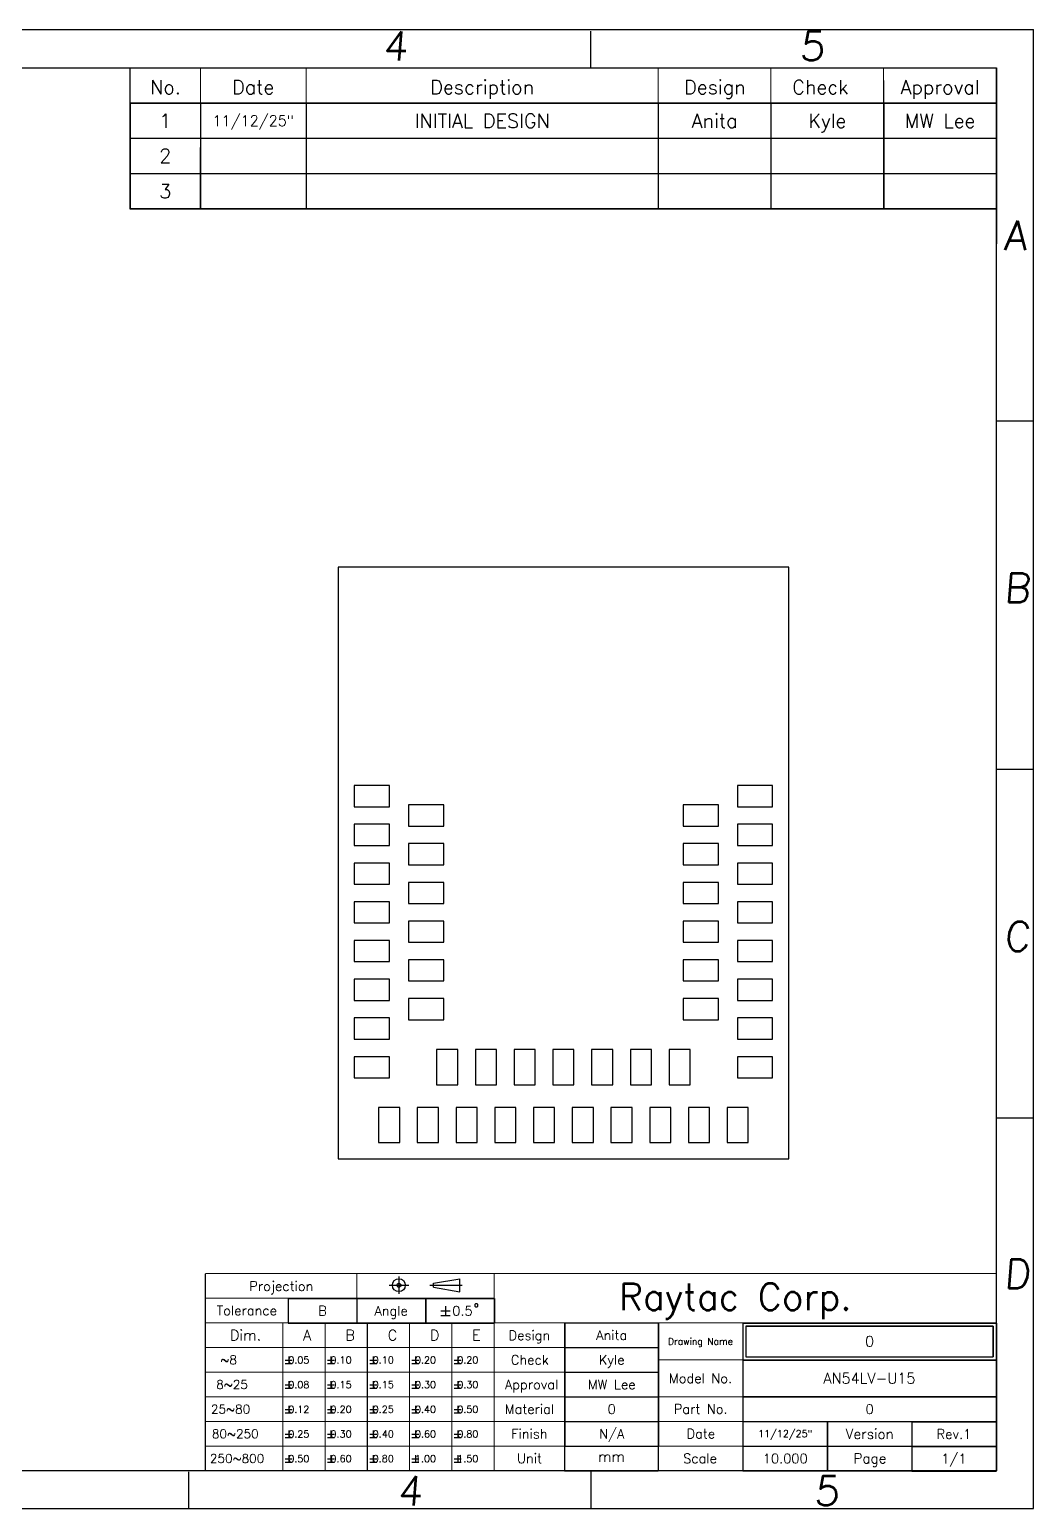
# Model space of a CAD drawing. Header units: millimetres. Extents: x 0 to 297, y 0 to 210.
# Drawn here: x 154.5 to 297, y 0 to 210 of the extents above; entities that cross this region are included whole.
import ezdxf

# ---------------------------------------------------------------- set-up
doc = ezdxf.new("R2010")
doc.units = ezdxf.units.MM
doc.header["$LTSCALE"] = 16.335
doc.linetypes.add('CENTER', pattern=[0.6, 0.375, -0.075, 0.075, -0.075])
doc.layers.get('0').update_dxf_attribs({"linetype": 'CONTINUOUS'})
doc.layers.add('DEFAULT_1', color=7, linetype='CENTER')
doc.styles.get("Standard").update_dxf_attribs({"font": 'romans.ttf'})

msp = doc.modelspace()

# ---------------------------------------------------------------- linework, layer by layer
at = {"color": 7, "linetype": 'Continuous'}
for p, q in [((0, 210), (297, 210)), ((297, 0), (297, 210)), ((234.173, 204.558), (234.173, 209.751)), ((168.763, 204.583), (291.763, 204.583)), ((291.763, 204.583), (291.763, 179.583)), ((168.741, 199.557), (291.741, 199.557)), ((168.741, 199.557), (168.741, 184.557)), ((168.763, 199.583), (291.763, 199.583)), ((178.741, 199.557), (178.741, 184.557)), ((193.741, 199.557), (193.741, 184.557)), ((243.741, 199.557), (243.741, 184.557)), ((259.741, 199.557), (259.741, 184.557)), ((275.741, 199.557), (275.741, 184.557)), ((291.741, 199.557), (291.741, 184.557)), ((168.741, 194.557), (291.741, 194.557)), ((168.763, 194.583), (291.763, 194.583)), ((168.741, 189.557), (291.741, 189.557)), ((168.763, 189.583), (291.763, 189.583)), ((168.741, 184.557), (291.741, 184.557)), ((168.763, 184.583), (291.763, 184.583)), ((291.734, 154.454), (297, 154.454)), ((198.272, 133.649), (198.272, 49.649)), ((262.272, 133.649), (198.272, 133.649)), ((262.272, 49.649), (262.272, 133.649)), ((291.734, 104.953), (297, 104.953)), ((200.572, 102.649), (200.572, 99.649)), ((205.572, 102.649), (200.572, 102.649)), ((205.572, 99.649), (205.572, 102.649)), ((259.972, 102.649), (254.972, 102.649)), ((254.972, 102.649), (254.972, 99.649)), ((259.972, 99.649), (259.972, 102.649)), ((200.572, 99.649), (205.572, 99.649)), ((208.272, 99.899), (208.272, 96.899)), ((213.272, 99.899), (208.272, 99.899)), ((213.272, 96.899), (213.272, 99.899)), ((252.272, 99.899), (247.272, 99.899)), ((247.272, 99.899), (247.272, 96.899)), ((252.272, 96.899), (252.272, 99.899)), ((254.972, 99.649), (259.972, 99.649)), ((200.572, 97.149), (200.572, 94.149)), ((205.572, 97.149), (200.572, 97.149)), ((205.572, 94.149), (205.572, 97.149)), ((208.272, 96.899), (213.272, 96.899)), ((247.272, 96.899), (252.272, 96.899)), ((259.972, 97.149), (254.972, 97.149)), ((254.972, 97.149), (254.972, 94.149)), ((259.972, 94.149), (259.972, 97.149)), ((200.572, 94.149), (205.572, 94.149)), ((208.272, 94.399), (208.272, 91.399)), ((213.272, 94.399), (208.272, 94.399)), ((213.272, 91.399), (213.272, 94.399)), ((252.272, 94.399), (247.272, 94.399)), ((247.272, 94.399), (247.272, 91.399)), ((252.272, 91.399), (252.272, 94.399)), ((254.972, 94.149), (259.972, 94.149)), ((200.572, 91.649), (200.572, 88.649)), ((205.572, 91.649), (200.572, 91.649)), ((205.572, 88.649), (205.572, 91.649)), ((208.272, 91.399), (213.272, 91.399)), ((247.272, 91.399), (252.272, 91.399)), ((259.972, 91.649), (254.972, 91.649)), ((254.972, 91.649), (254.972, 88.649)), ((259.972, 88.649), (259.972, 91.649)), ((200.572, 88.649), (205.572, 88.649)), ((208.272, 88.899), (208.272, 85.899)), ((213.272, 88.899), (208.272, 88.899)), ((213.272, 85.899), (213.272, 88.899)), ((252.272, 88.899), (247.272, 88.899)), ((247.272, 88.899), (247.272, 85.899)), ((252.272, 85.899), (252.272, 88.899)), ((254.972, 88.649), (259.972, 88.649)), ((200.572, 86.149), (200.572, 83.149)), ((205.572, 86.149), (200.572, 86.149)), ((205.572, 83.149), (205.572, 86.149)), ((259.972, 86.149), (254.972, 86.149)), ((254.972, 86.149), (254.972, 83.149)), ((259.972, 83.149), (259.972, 86.149)), ((208.272, 85.899), (213.272, 85.899)), ((247.272, 85.899), (252.272, 85.899)), ((200.572, 83.149), (205.572, 83.149)), ((208.272, 83.399), (208.272, 80.399)), ((213.272, 83.399), (208.272, 83.399)), ((213.272, 80.399), (213.272, 83.399)), ((252.272, 83.399), (247.272, 83.399)), ((247.272, 83.399), (247.272, 80.399)), ((252.272, 80.399), (252.272, 83.399)), ((254.972, 83.149), (259.972, 83.149)), ((200.572, 80.649), (200.572, 77.649)), ((205.572, 80.649), (200.572, 80.649)), ((205.572, 77.649), (205.572, 80.649)), ((208.272, 80.399), (213.272, 80.399)), ((247.272, 80.399), (252.272, 80.399)), ((259.972, 80.649), (254.972, 80.649)), ((254.972, 80.649), (254.972, 77.649)), ((259.972, 77.649), (259.972, 80.649)), ((208.272, 77.899), (208.272, 74.899)), ((213.272, 77.899), (208.272, 77.899)), ((213.272, 74.899), (213.272, 77.899)), ((252.272, 77.899), (247.272, 77.899)), ((247.272, 77.899), (247.272, 74.899)), ((252.272, 74.899), (252.272, 77.899)), ((200.572, 77.649), (205.572, 77.649)), ((254.972, 77.649), (259.972, 77.649)), ((200.572, 75.149), (200.572, 72.149)), ((205.572, 75.149), (200.572, 75.149)), ((205.572, 72.149), (205.572, 75.149)), ((208.272, 74.899), (213.272, 74.899)), ((247.272, 74.899), (252.272, 74.899)), ((259.972, 75.149), (254.972, 75.149)), ((254.972, 75.149), (254.972, 72.149)), ((259.972, 72.149), (259.972, 75.149)), ((200.572, 72.149), (205.572, 72.149)), ((208.272, 72.399), (208.272, 69.399)), ((213.272, 72.399), (208.272, 72.399)), ((213.272, 69.399), (213.272, 72.399)), ((252.272, 72.399), (247.272, 72.399)), ((247.272, 72.399), (247.272, 69.399)), ((252.272, 69.399), (252.272, 72.399)), ((254.972, 72.149), (259.972, 72.149)), ((200.572, 69.649), (200.572, 66.649)), ((205.572, 69.649), (200.572, 69.649)), ((205.572, 66.649), (205.572, 69.649)), ((208.272, 69.399), (213.272, 69.399)), ((247.272, 69.399), (252.272, 69.399)), ((259.972, 69.649), (254.972, 69.649)), ((254.972, 69.649), (254.972, 66.649)), ((259.972, 66.649), (259.972, 69.649)), ((200.572, 66.649), (205.572, 66.649)), ((215.272, 65.149), (212.272, 65.149)), ((212.272, 65.149), (212.272, 60.149)), ((215.272, 60.149), (215.272, 65.149)), ((220.772, 65.149), (217.772, 65.149)), ((217.772, 65.149), (217.772, 60.149)), ((220.772, 60.149), (220.772, 65.149)), ((226.272, 65.149), (223.272, 65.149)), ((223.272, 65.149), (223.272, 60.149)), ((226.272, 60.149), (226.272, 65.149)), ((231.772, 65.149), (228.772, 65.149)), ((228.772, 65.149), (228.772, 60.149)), ((231.772, 60.149), (231.772, 65.149)), ((237.272, 65.149), (234.272, 65.149)), ((234.272, 65.149), (234.272, 60.149)), ((237.272, 60.149), (237.272, 65.149)), ((242.772, 65.149), (239.772, 65.149)), ((239.772, 65.149), (239.772, 60.149)), ((242.772, 60.149), (242.772, 65.149)), ((248.272, 65.149), (245.272, 65.149)), ((245.272, 65.149), (245.272, 60.149)), ((248.272, 60.149), (248.272, 65.149)), ((254.972, 66.649), (259.972, 66.649)), ((200.572, 64.149), (200.572, 61.149)), ((205.572, 64.149), (200.572, 64.149)), ((205.572, 61.149), (205.572, 64.149)), ((259.973, 64.149), (254.973, 64.149)), ((254.973, 64.149), (254.973, 61.149)), ((259.973, 61.149), (259.973, 64.149)), ((200.572, 61.149), (205.572, 61.149)), ((254.973, 61.149), (259.973, 61.149)), ((212.272, 60.149), (215.272, 60.149)), ((217.772, 60.149), (220.772, 60.149)), ((223.272, 60.149), (226.272, 60.149)), ((228.772, 60.149), (231.772, 60.149)), ((234.272, 60.149), (237.272, 60.149)), ((239.772, 60.149), (242.772, 60.149)), ((245.272, 60.149), (248.272, 60.149)), ((207.022, 56.949), (204.022, 56.949)), ((204.022, 56.949), (204.022, 51.949)), ((207.022, 51.949), (207.022, 56.949)), ((212.522, 56.949), (209.522, 56.949)), ((209.522, 56.949), (209.522, 51.949)), ((212.522, 51.949), (212.522, 56.949)), ((218.022, 56.949), (215.022, 56.949)), ((215.022, 56.949), (215.022, 51.949)), ((218.022, 51.949), (218.022, 56.949)), ((223.522, 56.949), (220.522, 56.949)), ((220.522, 56.949), (220.522, 51.949)), ((223.522, 51.949), (223.522, 56.949)), ((229.022, 56.949), (226.022, 56.949)), ((226.022, 56.949), (226.022, 51.949)), ((229.022, 51.949), (229.022, 56.949)), ((234.522, 56.949), (231.522, 56.949)), ((231.522, 56.949), (231.522, 51.949)), ((234.522, 51.949), (234.522, 56.949)), ((240.022, 56.949), (237.022, 56.949)), ((237.022, 56.949), (237.022, 51.949)), ((240.022, 51.949), (240.022, 56.949)), ((245.522, 56.949), (242.522, 56.949)), ((242.522, 56.949), (242.522, 51.949)), ((245.522, 51.949), (245.522, 56.949)), ((251.022, 56.949), (248.022, 56.949)), ((248.022, 56.949), (248.022, 51.949)), ((251.022, 51.949), (251.022, 56.949)), ((256.522, 56.949), (253.522, 56.949)), ((253.522, 56.949), (253.522, 51.949)), ((256.522, 51.949), (256.522, 56.949)), ((291.734, 55.452), (297, 55.452)), ((204.022, 51.949), (207.022, 51.949)), ((209.522, 51.949), (212.522, 51.949)), ((215.022, 51.949), (218.022, 51.949)), ((220.522, 51.949), (223.522, 51.949)), ((226.022, 51.949), (229.022, 51.949)), ((231.522, 51.949), (234.522, 51.949)), ((237.022, 51.949), (240.022, 51.949)), ((242.522, 51.949), (245.522, 51.949)), ((248.022, 51.949), (251.022, 51.949)), ((253.522, 51.949), (256.522, 51.949)), ((198.272, 49.649), (262.272, 49.649)), ((211.823, 31.981), (215.542, 32.61)), ((211.823, 31.409), (211.823, 31.981)), ((215.542, 30.779), (215.542, 32.61)), ((191.19, 29.827), (220.44, 29.827)), ((191.19, 29.827), (191.19, 26.327)), ((191.193, 29.823), (200.943, 29.823)), ((191.193, 29.823), (191.193, 26.323)), ((200.94, 29.827), (200.94, 26.327)), ((200.943, 29.823), (200.943, 26.323)), ((210.69, 29.827), (210.69, 26.327)), ((210.723, 29.808), (220.473, 29.808)), ((210.723, 29.808), (210.723, 26.308)), ((211.823, 31.409), (215.542, 30.779)), ((220.473, 29.808), (220.473, 26.308)), ((212.845, 28.058), (214.195, 28.058)), ((212.845, 27.383), (214.195, 27.383)), ((213.52, 28.733), (213.52, 27.383)), ((191.19, 26.327), (220.44, 26.327)), ((191.193, 26.323), (200.943, 26.323)), ((210.723, 26.308), (220.473, 26.308)), ((230.441, 26.344), (243.741, 26.344)), ((230.441, 26.344), (230.441, 5.344)), ((230.48, 26.347), (243.78, 26.347)), ((230.48, 26.347), (230.48, 8.847)), ((243.741, 26.344), (243.741, 5.344)), ((243.78, 26.347), (243.78, 8.847)), ((255.756, 26.325), (291.756, 26.325)), ((255.756, 26.325), (255.756, 5.325)), ((256.184, 25.898), (291.284, 25.898)), ((256.184, 25.898), (256.184, 21.548)), ((291.284, 25.898), (256.184, 25.898)), ((256.184, 25.898), (256.184, 21.548)), ((291.284, 25.898), (291.284, 21.548)), ((291.284, 21.548), (291.284, 25.898)), ((291.756, 26.325), (291.756, 5.325)), ((190.763, 21.063), (191.763, 21.063)), ((191.263, 21.563), (191.263, 20.563)), ((196.763, 21.063), (197.763, 21.063)), ((197.263, 21.563), (197.263, 20.563)), ((202.763, 21.063), (203.763, 21.063)), ((203.263, 21.563), (203.263, 20.563)), ((208.763, 21.063), (209.763, 21.063)), ((209.263, 21.563), (209.263, 20.563)), ((214.763, 21.063), (215.763, 21.063)), ((215.263, 21.563), (215.263, 20.563)), ((230.441, 22.844), (243.741, 22.844)), ((230.48, 22.847), (243.78, 22.847)), ((255.721, 21.093), (291.721, 21.093)), ((255.721, 21.093), (255.721, 15.873)), ((255.756, 21.075), (291.756, 21.075)), ((256.184, 21.548), (291.284, 21.548)), ((256.184, 21.548), (291.284, 21.548)), ((291.721, 21.093), (291.721, 15.873)), ((190.763, 20.563), (191.763, 20.563)), ((196.763, 20.563), (197.763, 20.563)), ((202.763, 20.563), (203.763, 20.563)), ((208.763, 20.563), (209.763, 20.563)), ((214.763, 20.563), (215.763, 20.563)), ((230.441, 19.344), (243.741, 19.344)), ((230.48, 19.347), (243.78, 19.347)), ((190.763, 17.563), (191.763, 17.563)), ((190.763, 17.063), (191.763, 17.063)), ((191.263, 18.063), (191.263, 17.063)), ((196.763, 17.563), (197.763, 17.563)), ((196.763, 17.063), (197.763, 17.063)), ((197.263, 18.063), (197.263, 17.063)), ((202.763, 17.563), (203.763, 17.563)), ((202.763, 17.063), (203.763, 17.063)), ((203.263, 18.063), (203.263, 17.063)), ((208.763, 17.563), (209.763, 17.563)), ((208.763, 17.063), (209.763, 17.063)), ((209.263, 18.063), (209.263, 17.063)), ((214.763, 17.563), (215.763, 17.563)), ((214.763, 17.063), (215.763, 17.063)), ((215.263, 18.063), (215.263, 17.063)), ((230.441, 15.844), (243.741, 15.844)), ((230.48, 15.847), (243.78, 15.847)), ((255.721, 15.873), (291.721, 15.873)), ((255.739, 15.846), (291.739, 15.846)), ((255.739, 15.846), (255.739, 12.346)), ((255.756, 15.825), (291.756, 15.825)), ((291.739, 15.846), (291.739, 12.346)), ((190.763, 14.063), (191.763, 14.063)), ((190.763, 13.563), (191.763, 13.563)), ((191.263, 14.563), (191.263, 13.563)), ((196.763, 14.063), (197.763, 14.063)), ((196.763, 13.563), (197.763, 13.563)), ((197.263, 14.563), (197.263, 13.563)), ((202.763, 14.063), (203.763, 14.063)), ((202.763, 13.563), (203.763, 13.563)), ((203.263, 14.563), (203.263, 13.563)), ((208.763, 14.063), (209.763, 14.063)), ((208.763, 13.563), (209.763, 13.563)), ((209.263, 14.563), (209.263, 13.563)), ((214.763, 14.063), (215.763, 14.063)), ((214.763, 13.563), (215.763, 13.563)), ((215.263, 14.563), (215.263, 13.563)), ((190.763, 10.563), (191.763, 10.563)), ((191.263, 11.063), (191.263, 10.063)), ((196.763, 10.563), (197.763, 10.563)), ((197.263, 11.063), (197.263, 10.063)), ((202.763, 10.563), (203.763, 10.563)), ((203.263, 11.063), (203.263, 10.063)), ((208.763, 10.563), (209.763, 10.563)), ((209.263, 11.063), (209.263, 10.063)), ((214.763, 10.563), (215.763, 10.563)), ((215.263, 11.063), (215.263, 10.063)), ((230.441, 12.344), (243.741, 12.344)), ((230.48, 12.347), (243.78, 12.347)), ((255.739, 12.346), (291.739, 12.346)), ((255.756, 12.325), (291.756, 12.325)), ((255.765, 12.345), (267.765, 12.345)), ((255.765, 12.345), (255.765, 5.345)), ((267.756, 12.325), (267.756, 5.325)), ((267.765, 12.345), (267.765, 5.345)), ((279.718, 12.307), (291.718, 12.307)), ((279.718, 12.307), (279.718, 5.307)), ((279.756, 12.325), (279.756, 5.325)), ((291.718, 12.307), (291.718, 5.307)), ((190.763, 10.063), (191.763, 10.063)), ((196.763, 10.063), (197.763, 10.063)), ((202.763, 10.063), (203.763, 10.063)), ((208.763, 10.063), (209.763, 10.063)), ((214.763, 10.063), (215.763, 10.063)), ((230.441, 8.844), (243.741, 8.844)), ((230.48, 8.847), (243.78, 8.847)), ((255.756, 8.825), (291.756, 8.825)), ((255.765, 8.845), (267.765, 8.845)), ((279.718, 8.807), (291.718, 8.807)), ((190.763, 7.063), (191.763, 7.063)), ((190.763, 6.563), (191.763, 6.563)), ((191.263, 7.563), (191.263, 6.563)), ((196.763, 7.063), (197.763, 7.063)), ((196.763, 6.563), (197.763, 6.563)), ((197.263, 7.563), (197.263, 6.563)), ((202.763, 7.063), (203.763, 7.063)), ((202.763, 6.563), (203.763, 6.563)), ((203.263, 7.563), (203.263, 6.563)), ((208.763, 7.063), (209.763, 7.063)), ((208.763, 6.563), (209.763, 6.563)), ((209.263, 7.563), (209.263, 6.563)), ((214.763, 7.063), (215.763, 7.063)), ((214.763, 6.563), (215.763, 6.563)), ((215.263, 7.563), (215.263, 6.563)), ((177.058, 5.192), (177.058, 0)), ((230.441, 5.344), (243.741, 5.344)), ((234.173, 5.192), (234.173, 0)), ((255.756, 5.325), (291.756, 5.325)), ((255.765, 5.345), (267.765, 5.345)), ((279.718, 5.307), (291.718, 5.307)), ((0, 0), (297, 0))]:
    msp.add_line(p, q, dxfattribs=at)
for points, const_width in [([(5.266, 204.558), (291.734, 204.558)], 0.2), ([(168.734, 204.558), (168.737, 184.485)], 0.15), ([(178.717, 184.521), (178.734, 204.558)], 0.15), ([(193.75, 184.554), (193.734, 204.558)], 0.15), ([(243.734, 204.558), (243.729, 184.494)], 0.15), ([(259.734, 204.558), (259.727, 184.534)], 0.15), ([(275.734, 204.558), (275.741, 184.495)], 0.15), ([(291.734, 204.558), (291.734, 5.348)], 0.2), ([(168.734, 199.558), (291.734, 199.558)], 0.15), ([(168.734, 194.558), (291.734, 194.558)], 0.15), ([(168.734, 189.558), (291.734, 189.558)], 0.15), ([(168.734, 184.558), (291.734, 184.558)], 0.15), ([(179.434, 33.348), (291.734, 33.348)], 0.15), ([(179.434, 5.348), (179.434, 33.348)], 0.15), ([(200.934, 26.348), (200.934, 33.348)], 0.15), ([(220.434, 5.348), (220.434, 33.348)], 0.15), ([(179.434, 29.848), (220.43, 29.848)], 0.15), ([(191.184, 26.348), (191.184, 29.848)], 0.15), ([(210.684, 26.348), (210.684, 29.848)], 0.15), ([(179.434, 26.348), (291.734, 26.348)], 0.15), ([(190.434, 5.348), (190.434, 26.348)], 0.15), ([(196.434, 26.348), (196.434, 5.348)], 0.15), ([(202.434, 26.348), (202.434, 5.348)], 0.15), ([(208.434, 26.348), (208.434, 5.348)], 0.15), ([(214.434, 26.348), (214.434, 5.348)], 0.15), ([(230.434, 5.348), (230.434, 26.348)], 0.15), ([(243.734, 5.348), (243.734, 26.348)], 0.15), ([(255.734, 5.348), (255.734, 26.348)], 0.15), ([(179.434, 22.848), (243.734, 22.848)], 0.15), ([(243.734, 21.098), (291.734, 21.098)], 0.15), ([(179.434, 19.348), (243.734, 19.348)], 0.15), ([(179.434, 15.848), (291.734, 15.848)], 0.15), ([(179.434, 12.348), (291.734, 12.348)], 0.15), ([(267.734, 5.348), (267.734, 12.348)], 0.15), ([(279.734, 5.348), (279.734, 12.348)], 0.15), ([(291.734, 8.848), (179.434, 8.848)], 0.15), ([(291.734, 5.348), (5.266, 5.348)], 0.2)]:
    msp.add_lwpolyline(points, dxfattribs=dict(at, const_width=const_width))
msp.add_lwpolyline([(217.676, 28.958), (217.676, 28.733), (217.789, 28.621), (218.014, 28.621), (218.126, 28.733), (218.126, 28.958), (218.014, 29.071), (217.789, 29.071), (217.676, 28.958)], dxfattribs=at)
for radius in [0.915, 0.288]:
    msp.add_circle((206.909, 31.695), radius, dxfattribs=at)
at = {"layer": 'DEFAULT_1', "color": 7, "linetype": 'CENTER'}
for p, q in [((205.508, 31.695), (208.329, 31.695)), ((206.909, 32.936), (206.909, 30.453)), ((211.305, 31.695), (215.911, 31.695))]:
    msp.add_line(p, q, dxfattribs=at)

# ---------------------------------------------------------------- texts
at = {"color": 7, "linetype": 'Continuous', "line_spacing_factor": 0.9}
for s, insert, char_height, width, attachment_point in [('\\Q5.0;4', (204.577, 209.747), 4.15, 5.97957, 1), ('\\Q5.0;5', (263.769, 209.747), 4.15, 5.97957, 1), ('No.', (173.762, 202.813), 2, 4.92473, 2), ('Date', (186.227, 202.813), 2, 6.75986, 2), ('Description', (218.734, 202.813), 2, 16.65233, 2), ('Design', (251.775, 202.813), 2, 9.84946, 2), ('Check', (266.745, 202.813), 2, 9.33333, 2), ('Approval', (283.741, 202.813), 2, 12.6595, 2), ('1', (173.741, 198.057), 2, 1.92115, 2), ('11/12/25"', (186.241, 197.807), 1.5, 12.83871, 2), ('INITIAL DESIGN', (218.741, 198.057), 2, 22.05735, 2), ('Anita', (251.741, 198.057), 2, 7.36201, 2), ('Kyle', (267.741, 198.057), 2, 6.19355, 2), ('MW Lee', (283.741, 198.057), 2, 11.64158, 2), ('2', (173.741, 193.057), 2, 1.92115, 2), ('3', (173.741, 188.057), 2, 1.92115, 2), ('\\Q5.0;A', (292.787, 182.827), 4.15, 5.39946, 1), ('\\Q5.0;B', (292.787, 132.8), 4.15, 7.45215, 1), ('\\Q5.0;C', (292.787, 83.299), 4.15, 7.45215, 1), ('\\Q5.0;D', (292.787, 35.378), 4.15, 6.29194, 1), ('Projection', (190.218, 32.238), 1.35, 10.25806, 2), ('Raytac Corp.', (254.682, 31.963), 3.8, 38.87168, 2), ('Tolerance', (185.323, 28.773), 1.35, 9.65323, 2), ('B', (196.068, 28.748), 1.35, 1.61613, 2), ('Angle', (205.811, 28.74), 1.35, 5.34677, 2), ('{\\ftxt;\\W0.0001;\\H0.0001;\\~}{\\ftxt;\\W1.3333333333;\\H1.35; }{\\ftxt;\\W0.0001;\\H0.0001;\\~}0.5{\\ftxt;\\W0.0001;\\H0.0001;\\~}{\\ftxt;\\W0.6666666667;\\H1.35; }{\\ftxt;\\W0.0001;\\H0.0001;\\~}', (215.598, 28.733), 1.35, 8.93468, 2), ('Dim.', (182.93, 25.347), 1.5, 5, 1), ('A', (193.315, 25.347), 1.5, 1.30108, 1), ('B', (199.315, 25.347), 1.5, 1.7957, 1), ('C', (205.315, 25.347), 1.5, 1.7957, 1), ('D', (211.315, 25.347), 1.5, 1.51613, 1), ('E', (217.315, 25.347), 1.5, 1.37097, 1), ('Design', (225.437, 25.256), 1.35, 6.64839, 2), ('Anita', (237.13, 25.272), 1.35, 4.96935, 2), ('Drawing Name', (249.73, 24.193), 0.95, 10.56918, 2), ('0 ', (273.734, 24.473), 1.5, 2.95699, 2), ('   ~8', (178.982, 21.722), 1.25, 6.48746, 1), ('{\\ftxt;\\W0.0001;\\H0.0001;\\~}{\\ftxt;\\W1.1666666667;\\H1.0; }{\\ftxt;\\W0.0001;\\H0.0001;\\~}0.05', (190.763, 21.563), 1, 6.80914, 1), ('{\\ftxt;\\W0.0001;\\H0.0001;\\~}{\\ftxt;\\W1.1666666667;\\H1.0; }{\\ftxt;\\W0.0001;\\H0.0001;\\~}0.10', (196.763, 21.563), 1, 6.80914, 1), ('{\\ftxt;\\W0.0001;\\H0.0001;\\~}{\\ftxt;\\W1.1666666667;\\H1.0; }{\\ftxt;\\W0.0001;\\H0.0001;\\~}0.10', (202.763, 21.563), 1, 6.80914, 1), ('{\\ftxt;\\W0.0001;\\H0.0001;\\~}{\\ftxt;\\W1.1666666667;\\H1.0; }{\\ftxt;\\W0.0001;\\H0.0001;\\~}0.20', (208.763, 21.563), 1, 6.80914, 1), ('{\\ftxt;\\W0.0001;\\H0.0001;\\~}{\\ftxt;\\W1.1666666667;\\H1.0; }{\\ftxt;\\W0.0001;\\H0.0001;\\~}0.20', (214.763, 21.563), 1, 6.80914, 1), ('Check', (225.492, 21.775), 1.35, 6.3, 2), ('Kyle', (237.13, 21.772), 1.35, 4.18065, 2), ('Model No.', (249.743, 19.154), 1.35, 10.41774, 2), ('AN54LV-U15', (273.721, 19.233), 1.5, 14.56452, 2), ('  8~25', (179.261, 18.222), 1.25, 7.62545, 1), ('{\\ftxt;\\W0.0001;\\H0.0001;\\~}{\\ftxt;\\W1.1666666667;\\H1.0; }{\\ftxt;\\W0.0001;\\H0.0001;\\~}0.08', (190.763, 18.063), 1, 6.80914, 1), ('{\\ftxt;\\W0.0001;\\H0.0001;\\~}{\\ftxt;\\W1.1666666667;\\H1.0; }{\\ftxt;\\W0.0001;\\H0.0001;\\~}0.15', (196.763, 18.063), 1, 6.80914, 1), ('{\\ftxt;\\W0.0001;\\H0.0001;\\~}{\\ftxt;\\W1.1666666667;\\H1.0; }{\\ftxt;\\W0.0001;\\H0.0001;\\~}0.15', (202.763, 18.063), 1, 6.80914, 1), ('{\\ftxt;\\W0.0001;\\H0.0001;\\~}{\\ftxt;\\W1.1666666667;\\H1.0; }{\\ftxt;\\W0.0001;\\H0.0001;\\~}0.30', (208.763, 18.063), 1, 6.80914, 1), ('{\\ftxt;\\W0.0001;\\H0.0001;\\~}{\\ftxt;\\W1.1666666667;\\H1.0; }{\\ftxt;\\W0.0001;\\H0.0001;\\~}0.30', (214.763, 18.063), 1, 6.80914, 1), ('Approval', (225.76, 18.268), 1.35, 8.54516, 2), ('MW Lee', (237.13, 18.272), 1.35, 7.85806, 2), (' 25~80', (179.37, 14.722), 1.25, 7.56272, 1), ('Material', (225.455, 14.776), 1.35, 7.91613, 2), ('0 ', (237.13, 14.772), 1.35, 2.66129, 2), ('Part No.', (249.762, 14.8), 1.35, 8.9371, 2), ('0 ', (273.739, 14.771), 1.35, 2.66129, 2), ('{\\ftxt;\\W0.0001;\\H0.0001;\\~}{\\ftxt;\\W1.1666666667;\\H1.0; }{\\ftxt;\\W0.0001;\\H0.0001;\\~}0.12', (190.763, 14.563), 1, 6.80914, 1), ('{\\ftxt;\\W0.0001;\\H0.0001;\\~}{\\ftxt;\\W1.1666666667;\\H1.0; }{\\ftxt;\\W0.0001;\\H0.0001;\\~}0.20', (196.763, 14.563), 1, 6.80914, 1), ('{\\ftxt;\\W0.0001;\\H0.0001;\\~}{\\ftxt;\\W1.1666666667;\\H1.0; }{\\ftxt;\\W0.0001;\\H0.0001;\\~}0.25', (202.763, 14.563), 1, 6.80914, 1), ('{\\ftxt;\\W0.0001;\\H0.0001;\\~}{\\ftxt;\\W1.1666666667;\\H1.0; }{\\ftxt;\\W0.0001;\\H0.0001;\\~}0.40', (208.763, 14.563), 1, 6.80914, 1), ('{\\ftxt;\\W0.0001;\\H0.0001;\\~}{\\ftxt;\\W1.1666666667;\\H1.0; }{\\ftxt;\\W0.0001;\\H0.0001;\\~}0.50', (214.763, 14.563), 1, 6.80914, 1), (' 80~250', (179.507, 11.222), 1.25, 8.76344, 1), ('{\\ftxt;\\W0.0001;\\H0.0001;\\~}{\\ftxt;\\W1.1666666667;\\H1.0; }{\\ftxt;\\W0.0001;\\H0.0001;\\~}0.25', (190.763, 11.063), 1, 6.80914, 1), ('{\\ftxt;\\W0.0001;\\H0.0001;\\~}{\\ftxt;\\W1.1666666667;\\H1.0; }{\\ftxt;\\W0.0001;\\H0.0001;\\~}0.30', (196.763, 11.063), 1, 6.80914, 1), ('{\\ftxt;\\W0.0001;\\H0.0001;\\~}{\\ftxt;\\W1.1666666667;\\H1.0; }{\\ftxt;\\W0.0001;\\H0.0001;\\~}0.40', (202.763, 11.063), 1, 6.80914, 1), ('{\\ftxt;\\W0.0001;\\H0.0001;\\~}{\\ftxt;\\W1.1666666667;\\H1.0; }{\\ftxt;\\W0.0001;\\H0.0001;\\~}0.60', (208.763, 11.063), 1, 6.80914, 1), ('{\\ftxt;\\W0.0001;\\H0.0001;\\~}{\\ftxt;\\W1.1666666667;\\H1.0; }{\\ftxt;\\W0.0001;\\H0.0001;\\~}0.80', (214.763, 11.063), 1, 6.80914, 1), ('Finish', (225.434, 11.275), 1.35, 5.82097, 2), ('N/A ', (237.13, 11.272), 1.35, 5.39032, 2), ('Date', (249.781, 11.288), 1.35, 4.5629, 2), ('11/12/25"', (261.765, 11.095), 1, 8.55914, 2), ('Version', (273.758, 11.284), 1.42, 7.69039, 2), ('Rev.1', (285.718, 11.232), 1.35, 5.54032, 2), ('250~800', (180.08, 7.722), 1.25, 8.70072, 1), ('{\\ftxt;\\W0.0001;\\H0.0001;\\~}{\\ftxt;\\W1.1666666667;\\H1.0; }{\\ftxt;\\W0.0001;\\H0.0001;\\~}0.50', (190.763, 7.563), 1, 6.80914, 1), ('{\\ftxt;\\W0.0001;\\H0.0001;\\~}{\\ftxt;\\W1.1666666667;\\H1.0; }{\\ftxt;\\W0.0001;\\H0.0001;\\~}0.60', (196.763, 7.563), 1, 6.80914, 1), ('{\\ftxt;\\W0.0001;\\H0.0001;\\~}{\\ftxt;\\W1.1666666667;\\H1.0; }{\\ftxt;\\W0.0001;\\H0.0001;\\~}0.80', (202.763, 7.563), 1, 6.80914, 1), ('{\\ftxt;\\W0.0001;\\H0.0001;\\~}{\\ftxt;\\W1.1666666667;\\H1.0; }{\\ftxt;\\W0.0001;\\H0.0001;\\~}1.00', (208.763, 7.563), 1, 6.80914, 1), ('{\\ftxt;\\W0.0001;\\H0.0001;\\~}{\\ftxt;\\W1.1666666667;\\H1.0; }{\\ftxt;\\W0.0001;\\H0.0001;\\~}1.50', (214.763, 7.563), 1, 6.80914, 1), ('Unit', (225.445, 7.778), 1.35, 3.99194, 2), ('mm', (237.094, 8.111), 1.5, 4.30108, 2), ('Scale', (249.667, 7.776), 1.35, 5.40968, 2), ('10.000', (261.765, 7.77), 1.35, 7.14677, 2), ('Page', (273.783, 7.81), 1.42, 5.26265, 2), ('1/1', (285.718, 7.732), 1.35, 4.02097, 2), ('\\Q5.0;4', (206.654, 4.572), 4.15, 5.97957, 1), ('\\Q5.0;5', (265.846, 4.572), 4.15, 5.97957, 1)]:
    msp.add_mtext(s, dxfattribs=dict(at, insert=insert, char_height=char_height, width=width, attachment_point=attachment_point))

doc.saveas('drawing.dxf')
